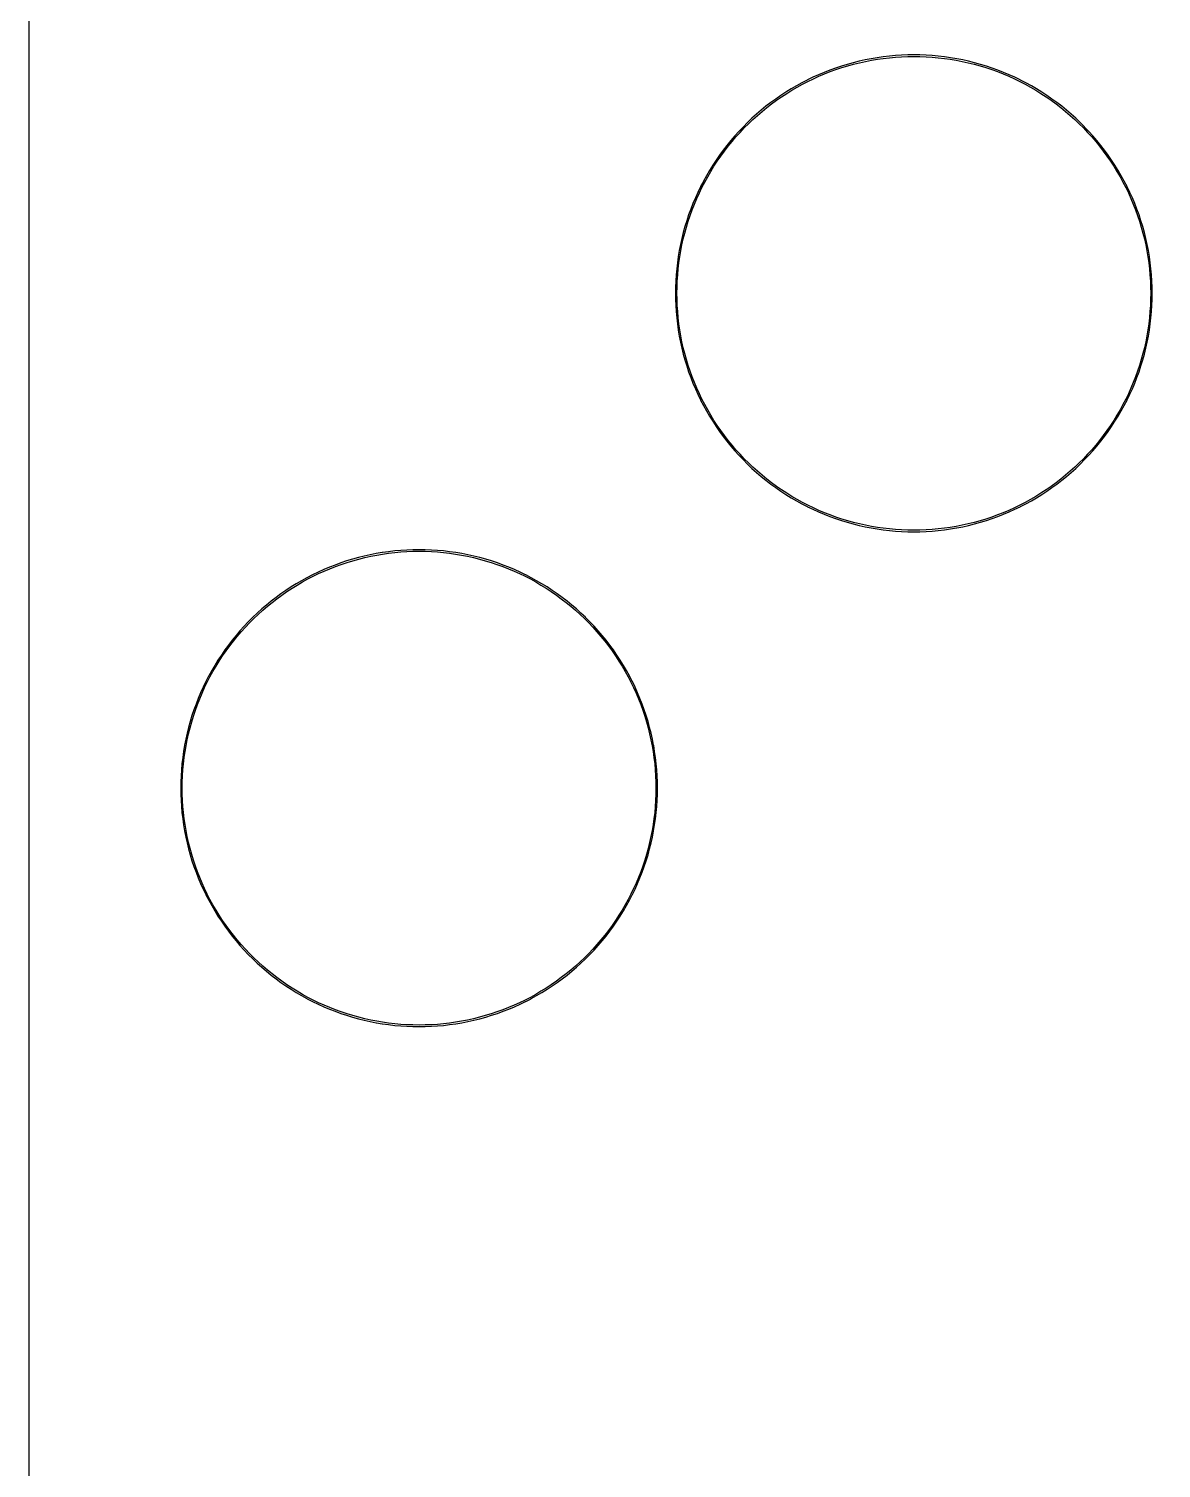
# Model space of a CAD drawing. Extents: x 5 to 45, y 9 to 138.
# Drawn here: x 5.04 to 12.3, y 50.82 to 60.05 of the extents above; entities that cross this region are included whole.
import ezdxf

# ---------------------------------------------------------------- set-up
doc = ezdxf.new("R2010")
doc.units = 0

msp = doc.modelspace()

# ---------------------------------------------------------------- linework, layer by layer
at = {"color": 34, "true_color": 0x008000}
for points in [[(5.03555, 9.25398, 0), (45.33544, 9.25398, 0), (45.33544, 137.75411, 0), (5.03555, 137.75411, 0), (5.03555, 9.25398, 0)], [(10.67612, 59.88342, 0), (10.63701, 59.88189, 0), (10.59789, 59.87935, 0), (10.55878, 59.8758, 0), (10.51966, 59.87122, 0), (10.4808, 59.86564, 0), (10.47927, 59.86539, 0), (10.44065, 59.85904, 0), (10.40204, 59.85142, 0), (10.3637, 59.84279, 0), (10.3256, 59.83339, 0), (10.28775, 59.82298, 0), (10.25015, 59.81155, 0), (10.21282, 59.7991, 0), (10.17599, 59.78564, 0), (10.13941, 59.77141, 0), (10.10335, 59.75617, 0), (10.06753, 59.73992, 0), (10.03223, 59.7229, 0), (10.03084, 59.7222, 0), (9.99579, 59.70416, 0), (9.96149, 59.68511, 0), (9.92747, 59.6653, 0), (9.89419, 59.64473, 0), (9.86117, 59.62314, 0), (9.82892, 59.60078, 0), (9.79717, 59.57767, 0), (9.76618, 59.55379, 0), (9.7357, 59.5289, 0), (9.70573, 59.5035, 0), (9.67677, 59.47709, 0), (9.64832, 59.45016, 0), (9.61929, 59.42113, 0), (9.59235, 59.39268, 0), (9.56595, 59.36372, 0), (9.54055, 59.33375, 0), (9.51565, 59.30327, 0), (9.49178, 59.27228, 0), (9.46866, 59.24053, 0), (9.44631, 59.20827, 0), (9.42472, 59.17525, 0), (9.40415, 59.14198, 0), (9.38434, 59.10794, 0), (9.36529, 59.07365, 0), (9.36458, 59.07227, 0), (9.34725, 59.0386, 0), (9.34655, 59.03722, 0), (9.32953, 59.00192, 0), (9.31326, 58.9661, 0), (9.29803, 58.93003, 0), (9.28381, 58.89346, 0), (9.27035, 58.85663, 0), (9.25789, 58.81929, 0), (9.24647, 58.7817, 0), (9.23606, 58.74385, 0), (9.22666, 58.70575, 0), (9.21801, 58.6674, 0), (9.2104, 58.62879, 0), (9.20405, 58.59018, 0), (9.20381, 58.58865, 0), (9.19821, 58.54979, 0), (9.19365, 58.51067, 0), (9.19009, 58.47156, 0), (9.18756, 58.43244, 0), (9.18603, 58.39333, 0), (9.18552, 58.35396, 0), (9.18603, 58.31459, 0), (9.18756, 58.27547, 0), (9.19009, 58.23635, 0), (9.19365, 58.19724, 0), (9.19821, 58.15812, 0), (9.20381, 58.11926, 0), (9.20405, 58.11773, 0), (9.2104, 58.07912, 0), (9.21801, 58.04051, 0), (9.22666, 58.00216, 0), (9.23606, 57.96406, 0), (9.24647, 57.92621, 0), (9.25789, 57.88862, 0), (9.27035, 57.85128, 0), (9.28381, 57.81445, 0), (9.29803, 57.77788, 0), (9.31326, 57.74181, 0), (9.32953, 57.70599, 0), (9.34655, 57.67069, 0), (9.34725, 57.66931, 0), (9.36529, 57.63426, 0), (9.38434, 57.59997, 0), (9.40415, 57.56593, 0), (9.42472, 57.53266, 0), (9.44631, 57.49964, 0), (9.46866, 57.46738, 0), (9.49178, 57.43563, 0), (9.51565, 57.40464, 0), (9.54055, 57.37416, 0), (9.56595, 57.34419, 0), (9.59235, 57.31523, 0), (9.61929, 57.28678, 0), (9.64832, 57.25775, 0), (9.67677, 57.23082, 0), (9.70573, 57.20441, 0), (9.7357, 57.17901, 0), (9.76618, 57.15412, 0), (9.79717, 57.13024, 0), (9.82892, 57.10713, 0), (9.86117, 57.08477, 0), (9.89419, 57.06318, 0), (9.92747, 57.04261, 0), (9.96149, 57.0228, 0), (9.99579, 57.00375, 0), (9.99717, 57.00304, 0), (10.03084, 56.98571, 0), (10.03223, 56.98501, 0), (10.06753, 56.96799, 0), (10.10335, 56.95174, 0), (10.13941, 56.9365, 0), (10.17599, 56.92227, 0), (10.21282, 56.90881, 0), (10.25015, 56.89636, 0), (10.28775, 56.88493, 0), (10.3256, 56.87452, 0), (10.3637, 56.86512, 0), (10.40204, 56.85649, 0), (10.44065, 56.84887, 0), (10.44151, 56.84873, 0), (10.47927, 56.84252, 0), (10.4808, 56.84227, 0), (10.51966, 56.83669, 0), (10.55878, 56.83211, 0), (10.59789, 56.82856, 0), (10.63701, 56.82602, 0), (10.67612, 56.82449, 0), (10.71549, 56.82399, 0), (10.75486, 56.82449, 0), (10.79398, 56.82602, 0), (10.8331, 56.82856, 0), (10.87221, 56.83211, 0), (10.91133, 56.83669, 0), (10.95019, 56.84227, 0), (10.95172, 56.84252, 0), (10.98966, 56.84876, 0), (10.99033, 56.84887, 0), (11.02894, 56.85649, 0), (11.06729, 56.86512, 0), (11.10539, 56.87452, 0), (11.14324, 56.88493, 0), (11.18083, 56.89636, 0), (11.21817, 56.90881, 0), (11.255, 56.92227, 0), (11.29157, 56.9365, 0), (11.32764, 56.95174, 0), (11.36345, 56.96799, 0), (11.39876, 56.98501, 0), (11.40014, 56.98571, 0), (11.43381, 57.00304, 0), (11.43519, 57.00375, 0), (11.46948, 57.0228, 0), (11.50352, 57.04261, 0), (11.53679, 57.06318, 0), (11.56981, 57.08477, 0), (11.60207, 57.10713, 0), (11.63382, 57.13024, 0), (11.66481, 57.15412, 0), (11.69529, 57.17901, 0), (11.72526, 57.20441, 0), (11.75422, 57.23082, 0), (11.78266, 57.25775, 0), (11.78376, 57.25884, 0), (11.8117, 57.28678, 0), (11.83862, 57.31523, 0), (11.86504, 57.34419, 0), (11.89044, 57.37416, 0), (11.91533, 57.40464, 0), (11.93921, 57.43563, 0), (11.96232, 57.46738, 0), (11.98467, 57.49964, 0), (12.00626, 57.53266, 0), (12.02684, 57.56593, 0), (12.04665, 57.59997, 0), (12.0657, 57.63426, 0), (12.08373, 57.66931, 0), (12.08444, 57.67069, 0), (12.10146, 57.70599, 0), (12.11771, 57.74181, 0), (12.13295, 57.77788, 0), (12.14718, 57.81445, 0), (12.16064, 57.85128, 0), (12.17308, 57.88862, 0), (12.18451, 57.92621, 0), (12.19493, 57.96406, 0), (12.20433, 58.00216, 0), (12.21296, 58.04051, 0), (12.22058, 58.07912, 0), (12.22693, 58.11773, 0), (12.22717, 58.11926, 0), (12.23276, 58.15812, 0), (12.23733, 58.19724, 0), (12.24089, 58.23635, 0), (12.24343, 58.27547, 0), (12.24495, 58.31459, 0), (12.24546, 58.35396, 0), (12.24495, 58.39333, 0), (12.24343, 58.43244, 0), (12.24089, 58.47156, 0), (12.23733, 58.51067, 0), (12.23276, 58.54979, 0), (12.22717, 58.58865, 0), (12.22693, 58.59018, 0), (12.22058, 58.62879, 0), (12.21296, 58.6674, 0), (12.20433, 58.70575, 0), (12.19493, 58.74385, 0), (12.18451, 58.7817, 0), (12.17308, 58.81929, 0), (12.16064, 58.85663, 0), (12.14718, 58.89346, 0), (12.13295, 58.93003, 0), (12.11771, 58.9661, 0), (12.10146, 59.00192, 0), (12.08444, 59.03722, 0), (12.08373, 59.0386, 0), (12.0657, 59.07365, 0), (12.04665, 59.10794, 0), (12.02684, 59.14198, 0), (12.00626, 59.17525, 0), (11.98467, 59.20827, 0), (11.96232, 59.24053, 0), (11.93921, 59.27228, 0), (11.91533, 59.30327, 0), (11.89044, 59.33375, 0), (11.86504, 59.36372, 0), (11.83862, 59.39268, 0), (11.8117, 59.42113, 0), (11.8106, 59.42222, 0), (11.78377, 59.44905, 0), (11.78376, 59.44907, 0), (11.78266, 59.45016, 0), (11.75422, 59.47709, 0), (11.72526, 59.5035, 0), (11.69529, 59.5289, 0), (11.66481, 59.55379, 0), (11.63382, 59.57767, 0), (11.60207, 59.60078, 0), (11.56981, 59.62314, 0), (11.53679, 59.64473, 0), (11.50352, 59.6653, 0), (11.46948, 59.68511, 0), (11.43519, 59.70416, 0), (11.40014, 59.7222, 0), (11.39876, 59.7229, 0), (11.36345, 59.73992, 0), (11.32764, 59.75617, 0), (11.29157, 59.77141, 0), (11.255, 59.78564, 0), (11.21817, 59.7991, 0), (11.18083, 59.81155, 0), (11.14324, 59.82298, 0), (11.10539, 59.83339, 0), (11.06729, 59.84279, 0), (11.02894, 59.85142, 0), (10.99033, 59.85904, 0), (10.95172, 59.86539, 0), (10.95019, 59.86564, 0), (10.91133, 59.87122, 0), (10.87221, 59.8758, 0), (10.8331, 59.87935, 0), (10.79398, 59.88189, 0), (10.75486, 59.88342, 0), (10.71549, 59.88392, 0), (10.67612, 59.88342, 0)], [(10.79398, 56.83592, 0), (10.75486, 56.8344, 0), (10.71549, 56.83389, 0), (10.67612, 56.8344, 0), (10.63701, 56.83592, 0), (10.59789, 56.83846, 0), (10.55878, 56.84202, 0), (10.51966, 56.84659, 0), (10.48129, 56.85211, 0), (10.44372, 56.85829, 0), (10.40511, 56.86591, 0), (10.36675, 56.87454, 0), (10.32865, 56.88394, 0), (10.29081, 56.89436, 0), (10.25322, 56.90579, 0), (10.21588, 56.91823, 0), (10.17905, 56.93169, 0), (10.14248, 56.94592, 0), (10.10641, 56.96116, 0), (10.07058, 56.97741, 0), (10.0356, 56.99428, 0), (10.00162, 57.01176, 0), (9.96733, 57.03081, 0), (9.93329, 57.05062, 0), (9.90002, 57.0712, 0), (9.867, 57.09279, 0), (9.83474, 57.11514, 0), (9.80299, 57.13825, 0), (9.772, 57.16213, 0), (9.74152, 57.18702, 0), (9.71155, 57.21242, 0), (9.68258, 57.23884, 0), (9.65414, 57.26576, 0), (9.62731, 57.29259, 0), (9.6273, 57.29261, 0), (9.60038, 57.32105, 0), (9.57396, 57.35001, 0), (9.54856, 57.37998, 0), (9.52366, 57.41046, 0), (9.49979, 57.44145, 0), (9.47668, 57.4732, 0), (9.45433, 57.50546, 0), (9.43274, 57.53848, 0), (9.41216, 57.57175, 0), (9.39235, 57.60579, 0), (9.3733, 57.64008, 0), (9.35567, 57.67436, 0), (9.33895, 57.70906, 0), (9.32269, 57.74487, 0), (9.30746, 57.78094, 0), (9.29323, 57.81751, 0), (9.27976, 57.85434, 0), (9.26732, 57.89168, 0), (9.25589, 57.92927, 0), (9.24548, 57.96712, 0), (9.23607, 58.00522, 0), (9.22744, 58.04357, 0), (9.21983, 58.08218, 0), (9.21364, 58.11982, 0), (9.20813, 58.15812, 0), (9.20356, 58.19724, 0), (9.19999, 58.23635, 0), (9.19746, 58.27547, 0), (9.19594, 58.31459, 0), (9.19543, 58.35396, 0), (9.19594, 58.39333, 0), (9.19746, 58.43244, 0), (9.19999, 58.47156, 0), (9.20356, 58.51067, 0), (9.20813, 58.54979, 0), (9.21364, 58.58809, 0), (9.21983, 58.62573, 0), (9.22744, 58.66434, 0), (9.23607, 58.70269, 0), (9.24548, 58.74079, 0), (9.25589, 58.77864, 0), (9.26732, 58.81623, 0), (9.27976, 58.85357, 0), (9.29323, 58.8904, 0), (9.30746, 58.92697, 0), (9.32269, 58.96304, 0), (9.33895, 58.99885, 0), (9.35567, 59.03355, 0), (9.3733, 59.06783, 0), (9.39235, 59.10212, 0), (9.41216, 59.13616, 0), (9.43274, 59.16943, 0), (9.45433, 59.20245, 0), (9.47668, 59.23471, 0), (9.49979, 59.26646, 0), (9.52366, 59.29745, 0), (9.54856, 59.32793, 0), (9.57396, 59.3579, 0), (9.60038, 59.38686, 0), (9.6273, 59.4153, 0), (9.62731, 59.41532, 0), (9.65414, 59.44215, 0), (9.68258, 59.46907, 0), (9.71155, 59.49549, 0), (9.74152, 59.52089, 0), (9.772, 59.54578, 0), (9.80299, 59.56966, 0), (9.83474, 59.59277, 0), (9.867, 59.61512, 0), (9.90002, 59.63671, 0), (9.93329, 59.65729, 0), (9.96733, 59.6771, 0), (10.00162, 59.69615, 0), (10.0356, 59.71363, 0), (10.07058, 59.7305, 0), (10.10641, 59.74675, 0), (10.14248, 59.76199, 0), (10.17905, 59.77622, 0), (10.21588, 59.78968, 0), (10.25322, 59.80212, 0), (10.29081, 59.81355, 0), (10.32865, 59.82397, 0), (10.36675, 59.83337, 0), (10.40511, 59.842, 0), (10.44372, 59.84962, 0), (10.48129, 59.8558, 0), (10.51966, 59.86132, 0), (10.55878, 59.86589, 0), (10.59789, 59.86945, 0), (10.63701, 59.87199, 0), (10.67612, 59.87351, 0), (10.71549, 59.87402, 0), (10.75486, 59.87351, 0), (10.79398, 59.87199, 0), (10.8331, 59.86945, 0), (10.87221, 59.86589, 0), (10.91133, 59.86132, 0), (10.94963, 59.85581, 0), (10.98727, 59.84962, 0), (11.02587, 59.842, 0), (11.06423, 59.83337, 0), (11.10233, 59.82397, 0), (11.14017, 59.81355, 0), (11.17777, 59.80212, 0), (11.2151, 59.78968, 0), (11.25193, 59.77622, 0), (11.28851, 59.76199, 0), (11.32458, 59.74675, 0), (11.36039, 59.7305, 0), (11.39539, 59.71363, 0), (11.42937, 59.69615, 0), (11.46366, 59.6771, 0), (11.4977, 59.65729, 0), (11.53097, 59.63671, 0), (11.56399, 59.61512, 0), (11.59625, 59.59277, 0), (11.628, 59.56966, 0), (11.65899, 59.54578, 0), (11.68947, 59.52089, 0), (11.71944, 59.49549, 0), (11.74839, 59.46907, 0), (11.77684, 59.44215, 0), (11.80369, 59.4153, 0), (11.83061, 59.38686, 0), (11.85703, 59.3579, 0), (11.88243, 59.32793, 0), (11.90732, 59.29745, 0), (11.93119, 59.26646, 0), (11.95431, 59.23471, 0), (11.97666, 59.20245, 0), (11.99825, 59.16943, 0), (12.01882, 59.13616, 0), (12.03864, 59.10212, 0), (12.05769, 59.06783, 0), (12.07517, 59.03386, 0), (12.09203, 58.99885, 0), (12.10829, 58.96304, 0), (12.12353, 58.92697, 0), (12.13775, 58.8904, 0), (12.15122, 58.85357, 0), (12.16366, 58.81623, 0), (12.17509, 58.77864, 0), (12.18551, 58.74079, 0), (12.1949, 58.70269, 0), (12.20354, 58.66434, 0), (12.21116, 58.62573, 0), (12.21735, 58.58809, 0), (12.22286, 58.54979, 0), (12.22743, 58.51067, 0), (12.23098, 58.47156, 0), (12.23352, 58.43244, 0), (12.23505, 58.39333, 0), (12.23556, 58.35396, 0), (12.23505, 58.31459, 0), (12.23352, 58.27547, 0), (12.23098, 58.23635, 0), (12.22743, 58.19724, 0), (12.22286, 58.15812, 0), (12.21735, 58.11982, 0), (12.21116, 58.08218, 0), (12.20354, 58.04357, 0), (12.1949, 58.00522, 0), (12.18551, 57.96712, 0), (12.17509, 57.92927, 0), (12.16366, 57.89168, 0), (12.15122, 57.85434, 0), (12.13775, 57.81751, 0), (12.12353, 57.78094, 0), (12.10829, 57.74487, 0), (12.09203, 57.70906, 0), (12.07517, 57.67405, 0), (12.05769, 57.64008, 0), (12.03864, 57.60579, 0), (12.01882, 57.57175, 0), (11.99825, 57.53848, 0), (11.97666, 57.50546, 0), (11.95431, 57.4732, 0), (11.93119, 57.44145, 0), (11.90732, 57.41046, 0), (11.88243, 57.37998, 0), (11.85703, 57.35001, 0), (11.83061, 57.32105, 0), (11.80369, 57.29261, 0), (11.77684, 57.26576, 0), (11.74839, 57.23884, 0), (11.71944, 57.21242, 0), (11.68947, 57.18702, 0), (11.65899, 57.16213, 0), (11.628, 57.13825, 0), (11.59625, 57.11514, 0), (11.56399, 57.09279, 0), (11.53097, 57.0712, 0), (11.4977, 57.05062, 0), (11.46366, 57.03081, 0), (11.42937, 57.01176, 0), (11.39539, 56.99428, 0), (11.36039, 56.97741, 0), (11.32458, 56.96116, 0), (11.28851, 56.94592, 0), (11.25193, 56.93169, 0), (11.2151, 56.91823, 0), (11.17777, 56.90579, 0), (11.14017, 56.89436, 0), (11.10233, 56.88394, 0), (11.06423, 56.87454, 0), (11.02587, 56.86591, 0), (10.98727, 56.85829, 0), (10.94963, 56.8521, 0), (10.91133, 56.84659, 0), (10.87221, 56.84202, 0), (10.8331, 56.83846, 0), (10.79398, 56.83592, 0)], [(7.50112, 56.70842, 0), (7.46201, 56.70689, 0), (7.42289, 56.70435, 0), (7.38378, 56.7008, 0), (7.34466, 56.69622, 0), (7.3058, 56.69064, 0), (7.30427, 56.69039, 0), (7.26566, 56.68404, 0), (7.22705, 56.67642, 0), (7.1887, 56.66779, 0), (7.1506, 56.65839, 0), (7.11275, 56.64798, 0), (7.07516, 56.63655, 0), (7.03782, 56.6241, 0), (7.00099, 56.61064, 0), (6.96441, 56.59641, 0), (6.92835, 56.58117, 0), (6.89253, 56.56492, 0), (6.85723, 56.5479, 0), (6.85585, 56.5472, 0), (6.82079, 56.52916, 0), (6.7865, 56.51011, 0), (6.75247, 56.4903, 0), (6.71919, 56.46973, 0), (6.68617, 56.44814, 0), (6.65392, 56.42578, 0), (6.62217, 56.40267, 0), (6.59118, 56.37879, 0), (6.5607, 56.3539, 0), (6.53073, 56.3285, 0), (6.50177, 56.30209, 0), (6.47332, 56.27516, 0), (6.44429, 56.24613, 0), (6.41736, 56.21768, 0), (6.39095, 56.18872, 0), (6.36555, 56.15875, 0), (6.34065, 56.12827, 0), (6.31678, 56.09728, 0), (6.29366, 56.06553, 0), (6.27131, 56.03327, 0), (6.24972, 56.00025, 0), (6.22915, 55.96698, 0), (6.20934, 55.93294, 0), (6.19029, 55.89865, 0), (6.18958, 55.89727, 0), (6.17225, 55.8636, 0), (6.17155, 55.86222, 0), (6.15453, 55.82692, 0), (6.13827, 55.7911, 0), (6.12303, 55.75503, 0), (6.10881, 55.71846, 0), (6.09535, 55.68163, 0), (6.0829, 55.64429, 0), (6.07147, 55.6067, 0), (6.06106, 55.56885, 0), (6.05166, 55.53075, 0), (6.04302, 55.4924, 0), (6.0354, 55.45379, 0), (6.02905, 55.41518, 0), (6.02881, 55.41365, 0), (6.02322, 55.37479, 0), (6.01865, 55.33567, 0), (6.0151, 55.29656, 0), (6.01256, 55.25744, 0), (6.01103, 55.21833, 0), (6.01052, 55.17896, 0), (6.01103, 55.13959, 0), (6.01256, 55.10047, 0), (6.0151, 55.06135, 0), (6.01865, 55.02224, 0), (6.02322, 54.98312, 0), (6.02881, 54.94426, 0), (6.02905, 54.94273, 0), (6.0354, 54.90412, 0), (6.04302, 54.86551, 0), (6.05166, 54.82716, 0), (6.06106, 54.78906, 0), (6.07147, 54.75121, 0), (6.0829, 54.71362, 0), (6.09535, 54.67628, 0), (6.10881, 54.63945, 0), (6.12303, 54.60288, 0), (6.13827, 54.56681, 0), (6.15453, 54.53099, 0), (6.17155, 54.49569, 0), (6.17225, 54.49431, 0), (6.19029, 54.45926, 0), (6.20934, 54.42497, 0), (6.22915, 54.39093, 0), (6.24972, 54.35766, 0), (6.27131, 54.32464, 0), (6.29366, 54.29238, 0), (6.31678, 54.26063, 0), (6.34065, 54.22964, 0), (6.36555, 54.19916, 0), (6.39095, 54.16919, 0), (6.41736, 54.14023, 0), (6.44429, 54.11178, 0), (6.47332, 54.08275, 0), (6.50177, 54.05582, 0), (6.53073, 54.02941, 0), (6.5607, 54.00401, 0), (6.59118, 53.97912, 0), (6.62217, 53.95524, 0), (6.65392, 53.93213, 0), (6.68617, 53.90977, 0), (6.71919, 53.88818, 0), (6.75247, 53.86761, 0), (6.7865, 53.8478, 0), (6.82079, 53.82875, 0), (6.82217, 53.82804, 0), (6.85585, 53.81071, 0), (6.85723, 53.81001, 0), (6.89253, 53.79299, 0), (6.92835, 53.77674, 0), (6.96441, 53.7615, 0), (7.00099, 53.74727, 0), (7.03782, 53.73381, 0), (7.07516, 53.72136, 0), (7.11275, 53.70993, 0), (7.1506, 53.69952, 0), (7.1887, 53.69012, 0), (7.22705, 53.68149, 0), (7.26566, 53.67387, 0), (7.26633, 53.67376, 0), (7.30427, 53.66752, 0), (7.3058, 53.66727, 0), (7.34466, 53.66169, 0), (7.38378, 53.65711, 0), (7.42289, 53.65356, 0), (7.46201, 53.65102, 0), (7.50112, 53.64949, 0), (7.54049, 53.64899, 0), (7.57986, 53.64949, 0), (7.61898, 53.65102, 0), (7.65809, 53.65356, 0), (7.69721, 53.65711, 0), (7.73633, 53.66169, 0), (7.77519, 53.66727, 0), (7.77672, 53.66752, 0), (7.81466, 53.67376, 0), (7.81533, 53.67387, 0), (7.85394, 53.68149, 0), (7.89229, 53.69012, 0), (7.93039, 53.69952, 0), (7.96824, 53.70993, 0), (8.00583, 53.72136, 0), (8.04317, 53.73381, 0), (8.08, 53.74727, 0), (8.11656, 53.7615, 0), (8.15264, 53.77674, 0), (8.18845, 53.79299, 0), (8.22376, 53.81001, 0), (8.22514, 53.81071, 0), (8.25881, 53.82804, 0), (8.26019, 53.82875, 0), (8.29448, 53.8478, 0), (8.32851, 53.86761, 0), (8.36178, 53.88818, 0), (8.39481, 53.90977, 0), (8.42707, 53.93213, 0), (8.45881, 53.95524, 0), (8.48981, 53.97912, 0), (8.52028, 54.00401, 0), (8.55026, 54.02941, 0), (8.57921, 54.05582, 0), (8.60765, 54.08275, 0), (8.60876, 54.08384, 0), (8.6356, 54.11069, 0), (8.63669, 54.11178, 0), (8.66362, 54.14023, 0), (8.69004, 54.16919, 0), (8.71543, 54.19916, 0), (8.74033, 54.22964, 0), (8.76421, 54.26063, 0), (8.78731, 54.29238, 0), (8.80967, 54.32464, 0), (8.83126, 54.35766, 0), (8.85183, 54.39093, 0), (8.87165, 54.42497, 0), (8.8907, 54.45926, 0), (8.90873, 54.49431, 0), (8.90944, 54.49569, 0), (8.92646, 54.53099, 0), (8.94271, 54.56681, 0), (8.95795, 54.60288, 0), (8.97218, 54.63945, 0), (8.98564, 54.67628, 0), (8.99808, 54.71362, 0), (9.00951, 54.75121, 0), (9.01993, 54.78906, 0), (9.02933, 54.82716, 0), (9.03796, 54.86551, 0), (9.04557, 54.90412, 0), (9.05193, 54.94273, 0), (9.05217, 54.94426, 0), (9.05776, 54.98312, 0), (9.06232, 55.02224, 0), (9.06589, 55.06135, 0), (9.06842, 55.10047, 0), (9.06995, 55.13959, 0), (9.07046, 55.17896, 0), (9.06995, 55.21833, 0), (9.06842, 55.25744, 0), (9.06589, 55.29656, 0), (9.06232, 55.33567, 0), (9.05776, 55.37479, 0), (9.05217, 55.41365, 0), (9.05193, 55.41518, 0), (9.04582, 55.45226, 0), (9.04557, 55.45379, 0), (9.03796, 55.4924, 0), (9.02933, 55.53075, 0), (9.01993, 55.56885, 0), (9.00951, 55.6067, 0), (8.99808, 55.64429, 0), (8.98564, 55.68163, 0), (8.97218, 55.71846, 0), (8.95795, 55.75503, 0), (8.94271, 55.7911, 0), (8.92646, 55.82692, 0), (8.90944, 55.86222, 0), (8.90873, 55.8636, 0), (8.8907, 55.89865, 0), (8.87165, 55.93294, 0), (8.85183, 55.96698, 0), (8.83126, 56.00025, 0), (8.80967, 56.03327, 0), (8.78731, 56.06553, 0), (8.76421, 56.09728, 0), (8.74033, 56.12827, 0), (8.71543, 56.15875, 0), (8.69004, 56.18872, 0), (8.66362, 56.21768, 0), (8.63669, 56.24613, 0), (8.60877, 56.27405, 0), (8.60876, 56.27407, 0), (8.60765, 56.27516, 0), (8.57921, 56.30209, 0), (8.55026, 56.3285, 0), (8.52028, 56.3539, 0), (8.48981, 56.37879, 0), (8.45881, 56.40267, 0), (8.42707, 56.42578, 0), (8.39481, 56.44814, 0), (8.36178, 56.46973, 0), (8.32851, 56.4903, 0), (8.29448, 56.51011, 0), (8.26019, 56.52916, 0), (8.22514, 56.5472, 0), (8.22376, 56.5479, 0), (8.18845, 56.56492, 0), (8.15264, 56.58117, 0), (8.11656, 56.59641, 0), (8.08, 56.61064, 0), (8.04317, 56.6241, 0), (8.00583, 56.63655, 0), (7.96824, 56.64798, 0), (7.93039, 56.65839, 0), (7.89229, 56.66779, 0), (7.85394, 56.67642, 0), (7.81533, 56.68404, 0), (7.77672, 56.69039, 0), (7.77519, 56.69064, 0), (7.73633, 56.69622, 0), (7.69721, 56.7008, 0), (7.65809, 56.70435, 0), (7.61898, 56.70689, 0), (7.57986, 56.70842, 0), (7.54049, 56.70892, 0), (7.50112, 56.70842, 0)], [(7.61898, 53.66092, 0), (7.57986, 53.6594, 0), (7.54049, 53.65889, 0), (7.50112, 53.6594, 0), (7.46201, 53.66092, 0), (7.42289, 53.66346, 0), (7.38378, 53.66702, 0), (7.34466, 53.67159, 0), (7.30636, 53.6771, 0), (7.26872, 53.68329, 0), (7.23011, 53.69091, 0), (7.19176, 53.69954, 0), (7.15366, 53.70894, 0), (7.11581, 53.71936, 0), (7.07822, 53.73079, 0), (7.04088, 53.74323, 0), (7.00405, 53.75669, 0), (6.96748, 53.77092, 0), (6.93141, 53.78616, 0), (6.89559, 53.80241, 0), (6.8606, 53.81928, 0), (6.82662, 53.83676, 0), (6.79233, 53.85581, 0), (6.75829, 53.87562, 0), (6.72502, 53.8962, 0), (6.692, 53.91779, 0), (6.65974, 53.94014, 0), (6.62799, 53.96325, 0), (6.597, 53.98713, 0), (6.56652, 54.01202, 0), (6.53655, 54.03742, 0), (6.50759, 54.06384, 0), (6.47933, 54.09058, 0), (6.4523, 54.11761, 0), (6.42538, 54.14605, 0), (6.39896, 54.17501, 0), (6.37356, 54.20498, 0), (6.34867, 54.23546, 0), (6.32479, 54.26645, 0), (6.30168, 54.2982, 0), (6.27933, 54.33046, 0), (6.25774, 54.36348, 0), (6.23716, 54.39675, 0), (6.21735, 54.43079, 0), (6.1983, 54.46508, 0), (6.18082, 54.49906, 0), (6.16395, 54.53406, 0), (6.1477, 54.56987, 0), (6.13246, 54.60594, 0), (6.11823, 54.64251, 0), (6.10477, 54.67934, 0), (6.09232, 54.71668, 0), (6.08089, 54.75427, 0), (6.07048, 54.79212, 0), (6.06108, 54.83022, 0), (6.05245, 54.86857, 0), (6.04483, 54.90718, 0), (6.03864, 54.94482, 0), (6.03313, 54.98312, 0), (6.02856, 55.02224, 0), (6.025, 55.06135, 0), (6.02246, 55.10047, 0), (6.02094, 55.13959, 0), (6.02043, 55.17896, 0), (6.02094, 55.21833, 0), (6.02246, 55.25744, 0), (6.025, 55.29656, 0), (6.02856, 55.33567, 0), (6.03313, 55.37479, 0), (6.03864, 55.41309, 0), (6.04483, 55.45073, 0), (6.05245, 55.48934, 0), (6.06108, 55.52769, 0), (6.07048, 55.56579, 0), (6.08089, 55.60364, 0), (6.09232, 55.64123, 0), (6.10477, 55.67857, 0), (6.11823, 55.7154, 0), (6.13246, 55.75197, 0), (6.1477, 55.78804, 0), (6.16395, 55.82385, 0), (6.18082, 55.85885, 0), (6.1983, 55.89283, 0), (6.21735, 55.92712, 0), (6.23716, 55.96116, 0), (6.25774, 55.99443, 0), (6.27933, 56.02745, 0), (6.30168, 56.05971, 0), (6.32479, 56.09146, 0), (6.34867, 56.12245, 0), (6.37356, 56.15293, 0), (6.39896, 56.1829, 0), (6.42538, 56.21186, 0), (6.4523, 56.2403, 0), (6.45231, 56.24032, 0), (6.47914, 56.26715, 0), (6.50759, 56.29407, 0), (6.53655, 56.32049, 0), (6.56652, 56.34589, 0), (6.597, 56.37078, 0), (6.62799, 56.39466, 0), (6.65974, 56.41777, 0), (6.692, 56.44012, 0), (6.72502, 56.46171, 0), (6.75829, 56.48229, 0), (6.79233, 56.5021, 0), (6.82662, 56.52115, 0), (6.8606, 56.53863, 0), (6.89559, 56.5555, 0), (6.93141, 56.57175, 0), (6.96748, 56.58699, 0), (7.00405, 56.60122, 0), (7.04088, 56.61468, 0), (7.07822, 56.62712, 0), (7.11581, 56.63855, 0), (7.15366, 56.64897, 0), (7.19176, 56.65837, 0), (7.23011, 56.667, 0), (7.26872, 56.67462, 0), (7.30636, 56.68081, 0), (7.34466, 56.68632, 0), (7.38378, 56.69089, 0), (7.42289, 56.69445, 0), (7.46201, 56.69699, 0), (7.50112, 56.69851, 0), (7.54049, 56.69902, 0), (7.57986, 56.69851, 0), (7.61898, 56.69699, 0), (7.65809, 56.69445, 0), (7.69721, 56.69089, 0), (7.73633, 56.68632, 0), (7.77463, 56.68081, 0), (7.81227, 56.67462, 0), (7.85087, 56.667, 0), (7.88923, 56.65837, 0), (7.92733, 56.64897, 0), (7.96517, 56.63855, 0), (8.00277, 56.62712, 0), (8.0401, 56.61468, 0), (8.07693, 56.60122, 0), (8.11351, 56.58699, 0), (8.14958, 56.57175, 0), (8.18539, 56.5555, 0), (8.22039, 56.53863, 0), (8.25437, 56.52115, 0), (8.28866, 56.5021, 0), (8.32269, 56.48229, 0), (8.35596, 56.46171, 0), (8.38899, 56.44012, 0), (8.42125, 56.41777, 0), (8.45299, 56.39466, 0), (8.48399, 56.37078, 0), (8.51446, 56.34589, 0), (8.54444, 56.32049, 0), (8.57339, 56.29407, 0), (8.60183, 56.26715, 0), (8.60185, 56.26714, 0), (8.62869, 56.2403, 0), (8.6556, 56.21186, 0), (8.68202, 56.1829, 0), (8.70743, 56.15293, 0), (8.73232, 56.12245, 0), (8.75619, 56.09146, 0), (8.77931, 56.05971, 0), (8.80166, 56.02745, 0), (8.82325, 55.99443, 0), (8.84381, 55.96116, 0), (8.86364, 55.92712, 0), (8.88269, 55.89283, 0), (8.90017, 55.85886, 0), (8.91703, 55.82385, 0), (8.93329, 55.78804, 0), (8.94853, 55.75197, 0), (8.96275, 55.7154, 0), (8.97622, 55.67857, 0), (8.98866, 55.64123, 0), (9.00009, 55.60364, 0), (9.01051, 55.56579, 0), (9.0199, 55.52769, 0), (9.02854, 55.48934, 0), (9.03616, 55.45073, 0), (9.04235, 55.41309, 0), (9.04786, 55.37479, 0), (9.05242, 55.33567, 0), (9.05598, 55.29656, 0), (9.05852, 55.25744, 0), (9.06005, 55.21833, 0), (9.06056, 55.17896, 0), (9.06005, 55.13959, 0), (9.05852, 55.10047, 0), (9.05598, 55.06135, 0), (9.05242, 55.02224, 0), (9.04786, 54.98312, 0), (9.04235, 54.94482, 0), (9.03616, 54.90718, 0), (9.02854, 54.86857, 0), (9.0199, 54.83022, 0), (9.01051, 54.79212, 0), (9.00009, 54.75427, 0), (8.98866, 54.71668, 0), (8.97622, 54.67934, 0), (8.96275, 54.64251, 0), (8.94853, 54.60594, 0), (8.93329, 54.56987, 0), (8.91703, 54.53406, 0), (8.90017, 54.49905, 0), (8.88269, 54.46508, 0), (8.86364, 54.43079, 0), (8.84381, 54.39675, 0), (8.82325, 54.36348, 0), (8.80166, 54.33046, 0), (8.77931, 54.2982, 0), (8.75619, 54.26645, 0), (8.73232, 54.23546, 0), (8.70743, 54.20498, 0), (8.68202, 54.17501, 0), (8.6556, 54.14605, 0), (8.62869, 54.11761, 0), (8.60185, 54.09077, 0), (8.60183, 54.09076, 0), (8.57339, 54.06384, 0), (8.54444, 54.03742, 0), (8.51446, 54.01202, 0), (8.48399, 53.98713, 0), (8.45299, 53.96325, 0), (8.42125, 53.94014, 0), (8.38899, 53.91779, 0), (8.35596, 53.8962, 0), (8.32269, 53.87562, 0), (8.28866, 53.85581, 0), (8.25437, 53.83676, 0), (8.22039, 53.81928, 0), (8.18539, 53.80241, 0), (8.14958, 53.78616, 0), (8.11351, 53.77092, 0), (8.07693, 53.75669, 0), (8.0401, 53.74323, 0), (8.00277, 53.73079, 0), (7.96517, 53.71936, 0), (7.92733, 53.70894, 0), (7.88923, 53.69954, 0), (7.85087, 53.69091, 0), (7.81227, 53.68329, 0), (7.77463, 53.6771, 0), (7.73633, 53.67159, 0), (7.69721, 53.66702, 0), (7.65809, 53.66346, 0), (7.61898, 53.66092, 0)]]:
    msp.add_polyline3d(points, close=True, dxfattribs=at)

doc.saveas('drawing.dxf')
